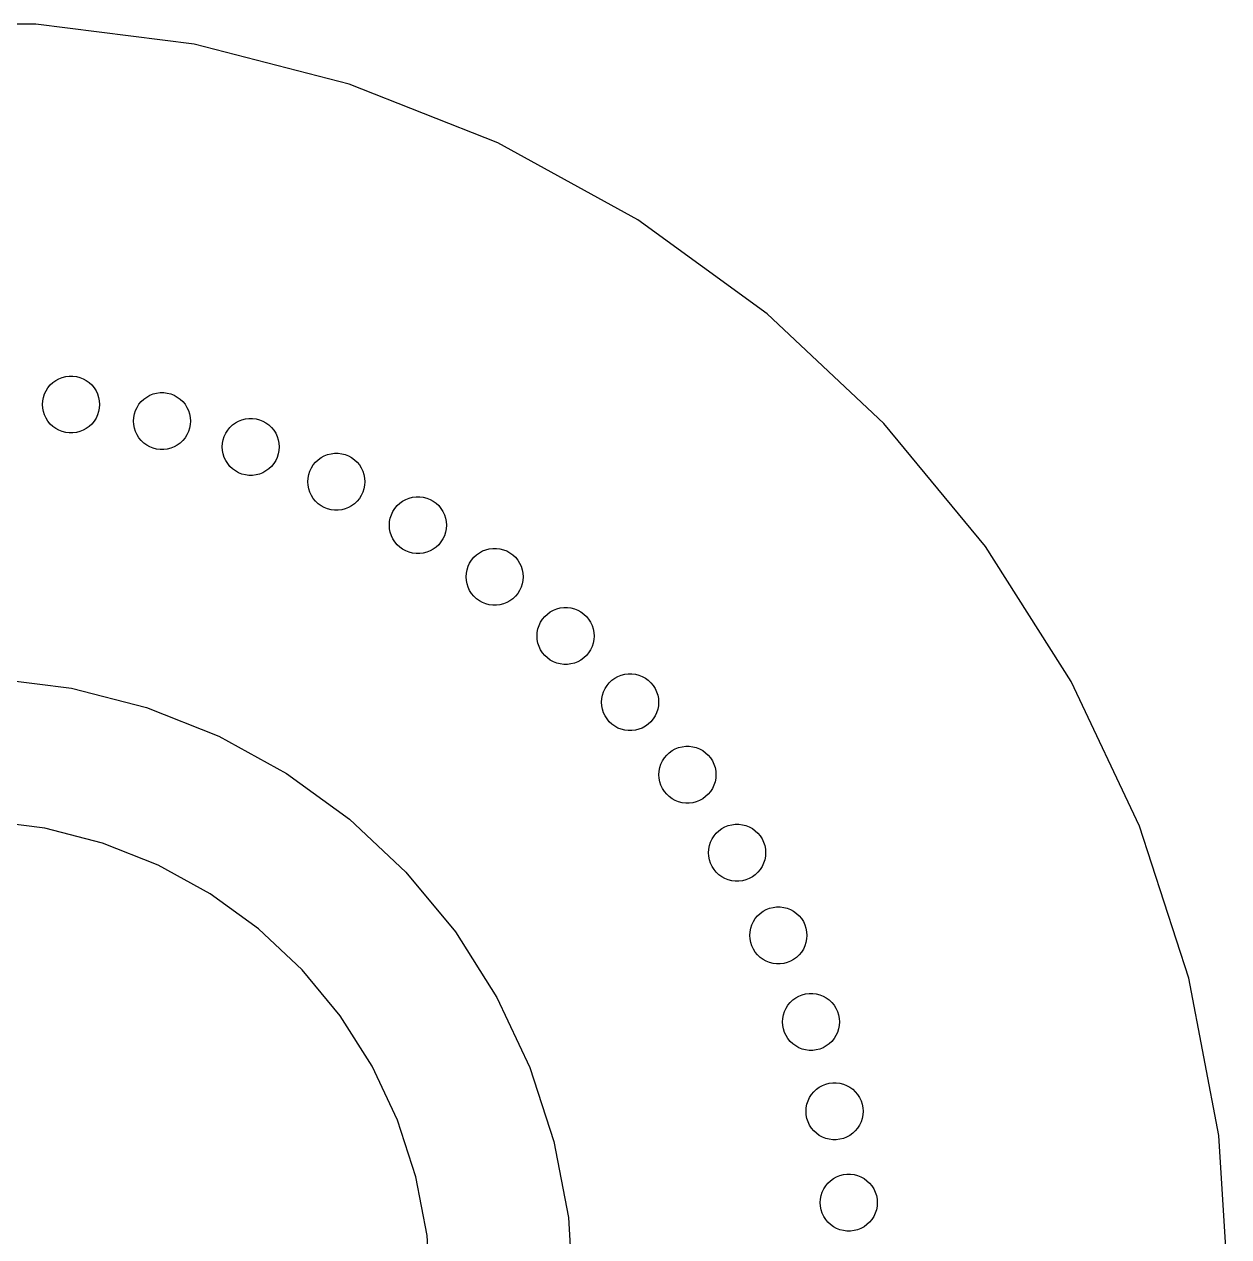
# Model space of a CAD drawing. Header units: metres. Extents: x -67 to 67, y -67 to 226.
# Drawn here: x 3.6 to 67, y 162.1 to 225.9 of the extents above; entities that cross this region are included whole.
import ezdxf

# ---------------------------------------------------------------- set-up
doc = ezdxf.new("R2010")
doc.units = ezdxf.units.M

msp = doc.modelspace()

# ---------------------------------------------------------------- linework, layer by layer
for p, q in [((4.20695, 225.868), (-4.20695, 225.868)), ((12.5545, 224.813), (4.20695, 225.868)), ((20.7041, 222.721), (12.5545, 224.813)), ((28.5272, 219.623), (20.7041, 222.721)), ((35.9004, 215.57), (28.5272, 219.623)), ((42.7074, 210.624), (35.9004, 215.57)), ((48.8409, 204.865), (42.7074, 210.624)), ((4.75235, 206.582), (4.85329, 206.741)), ((4.85329, 206.741), (4.97336, 206.886)), ((4.97336, 206.886), (5.11067, 207.015)), ((5.11067, 207.015), (5.26308, 207.125)), ((5.26308, 207.125), (5.42815, 207.216)), ((5.42815, 207.216), (5.60329, 207.285)), ((5.60329, 207.285), (5.78574, 207.332)), ((5.78574, 207.332), (5.97263, 207.356)), ((5.97263, 207.356), (6.161, 207.356)), ((6.161, 207.356), (6.34789, 207.332)), ((6.34789, 207.332), (6.53033, 207.285)), ((6.53033, 207.285), (6.70549, 207.216)), ((6.70549, 207.216), (6.87056, 207.125)), ((6.87056, 207.125), (7.02295, 207.015)), ((7.02295, 207.015), (7.16026, 206.886)), ((7.16026, 206.886), (7.28033, 206.741)), ((7.28033, 206.741), (7.38127, 206.582)), ((4.57864, 206.047), (4.61394, 206.232)), ((4.61394, 206.232), (4.67215, 206.411)), ((4.67215, 206.411), (4.75235, 206.582)), ((7.38127, 206.582), (7.46149, 206.411)), ((7.46149, 206.411), (7.51968, 206.232)), ((7.51968, 206.232), (7.55499, 206.047)), ((9.75929, 206.014), (9.89661, 206.143)), ((9.89661, 206.143), (10.049, 206.253)), ((10.049, 206.253), (10.2141, 206.344)), ((10.2141, 206.344), (10.3892, 206.413)), ((10.3892, 206.413), (10.5717, 206.46)), ((10.5717, 206.46), (10.7585, 206.484)), ((10.7585, 206.484), (10.9469, 206.484)), ((10.9469, 206.484), (11.1338, 206.46)), ((11.1338, 206.46), (11.3163, 206.413)), ((11.3163, 206.413), (11.4914, 206.344)), ((11.4914, 206.344), (11.6565, 206.253)), ((11.6565, 206.253), (11.8089, 206.143)), ((11.8089, 206.143), (11.9462, 206.014)), ((4.56682, 205.859), (4.57864, 206.047)), ((4.57864, 205.671), (4.56682, 205.859)), ((4.61394, 205.486), (4.57864, 205.671)), ((4.67215, 205.307), (4.61394, 205.486)), ((7.51968, 205.486), (7.46149, 205.307)), ((7.55499, 205.671), (7.51968, 205.486)), ((7.55499, 206.047), (7.56682, 205.859)), ((7.56682, 205.859), (7.55499, 205.671)), ((9.39986, 205.36), (9.45807, 205.539)), ((9.45807, 205.539), (9.53828, 205.709)), ((9.53828, 205.709), (9.63921, 205.868)), ((9.63921, 205.868), (9.75929, 206.014)), ((11.9462, 206.014), (12.0663, 205.868)), ((12.0663, 205.868), (12.1672, 205.709)), ((12.1672, 205.709), (12.2474, 205.539)), ((12.2474, 205.539), (12.3056, 205.36)), ((4.75235, 205.136), (4.67215, 205.307)), ((4.85329, 204.977), (4.75235, 205.136)), ((4.97336, 204.832), (4.85329, 204.977)), ((5.11067, 204.703), (4.97336, 204.832)), ((7.16026, 204.832), (7.02295, 204.703)), ((7.28033, 204.977), (7.16026, 204.832)), ((7.38127, 205.136), (7.28033, 204.977)), ((7.46149, 205.307), (7.38127, 205.136)), ((9.35274, 204.987), (9.36456, 205.175)), ((9.36456, 204.799), (9.35274, 204.987)), ((9.36456, 205.175), (9.39986, 205.36)), ((12.3056, 205.36), (12.3409, 205.175)), ((12.3409, 205.175), (12.3527, 204.987)), ((12.3527, 204.987), (12.3409, 204.799)), ((14.5675, 204.783), (14.7199, 204.894)), ((14.7199, 204.894), (14.8849, 204.984)), ((14.8849, 204.984), (15.0601, 205.054)), ((15.0601, 205.054), (15.2426, 205.101)), ((15.2426, 205.101), (15.4294, 205.124)), ((15.4294, 205.124), (15.6178, 205.124)), ((15.6178, 205.124), (15.8047, 205.101)), ((15.8047, 205.101), (15.9872, 205.054)), ((15.9872, 205.054), (16.1623, 204.984)), ((16.1623, 204.984), (16.3274, 204.894)), ((16.3274, 204.894), (16.4798, 204.783)), ((54.2041, 198.382), (48.8409, 204.865)), ((5.26308, 204.592), (5.11067, 204.703)), ((5.42815, 204.502), (5.26308, 204.592)), ((5.60329, 204.432), (5.42815, 204.502)), ((5.78574, 204.385), (5.60329, 204.432)), ((5.97263, 204.362), (5.78574, 204.385)), ((6.161, 204.362), (5.97263, 204.362)), ((6.34789, 204.385), (6.161, 204.362)), ((6.53033, 204.432), (6.34789, 204.385)), ((6.70549, 204.502), (6.53033, 204.432)), ((6.87056, 204.592), (6.70549, 204.502)), ((7.02295, 204.703), (6.87056, 204.592)), ((9.39986, 204.614), (9.36456, 204.799)), ((9.45807, 204.435), (9.39986, 204.614)), ((9.53828, 204.264), (9.45807, 204.435)), ((9.63921, 204.105), (9.53828, 204.264)), ((12.1672, 204.264), (12.0663, 204.105)), ((12.2474, 204.435), (12.1672, 204.264)), ((12.3056, 204.614), (12.2474, 204.435)), ((12.3409, 204.799), (12.3056, 204.614)), ((14.0707, 204), (14.129, 204.179)), ((14.129, 204.179), (14.2092, 204.35)), ((14.2092, 204.35), (14.3101, 204.509)), ((14.3101, 204.509), (14.4302, 204.654)), ((14.4302, 204.654), (14.5675, 204.783)), ((16.4798, 204.783), (16.6171, 204.654)), ((16.6171, 204.654), (16.7372, 204.509)), ((16.7372, 204.509), (16.8381, 204.35)), ((16.8381, 204.35), (16.9183, 204.179)), ((16.9183, 204.179), (16.9765, 204)), ((9.75929, 203.96), (9.63921, 204.105)), ((9.89661, 203.831), (9.75929, 203.96)), ((10.049, 203.72), (9.89661, 203.831)), ((10.2141, 203.63), (10.049, 203.72)), ((10.3892, 203.56), (10.2141, 203.63)), ((10.5717, 203.513), (10.3892, 203.56)), ((11.3163, 203.56), (11.1338, 203.513)), ((11.4914, 203.63), (11.3163, 203.56)), ((11.6565, 203.72), (11.4914, 203.63)), ((11.8089, 203.831), (11.6565, 203.72)), ((11.9462, 203.96), (11.8089, 203.831)), ((12.0663, 204.105), (11.9462, 203.96)), ((14.0236, 203.627), (14.0354, 203.815)), ((14.0354, 203.439), (14.0236, 203.627)), ((14.0354, 203.815), (14.0707, 204)), ((16.9765, 204), (17.0118, 203.815)), ((17.0118, 203.815), (17.0236, 203.627)), ((17.0236, 203.627), (17.0118, 203.439)), ((10.7585, 203.49), (10.5717, 203.513)), ((10.9469, 203.49), (10.7585, 203.49)), ((11.1338, 203.513), (10.9469, 203.49)), ((14.0707, 203.254), (14.0354, 203.439)), ((14.129, 203.075), (14.0707, 203.254)), ((14.2092, 202.904), (14.129, 203.075)), ((14.3101, 202.745), (14.2092, 202.904)), ((16.8381, 202.904), (16.7372, 202.745)), ((16.9183, 203.075), (16.8381, 202.904)), ((16.9765, 203.254), (16.9183, 203.075)), ((17.0118, 203.439), (16.9765, 203.254)), ((18.9365, 202.821), (19.0738, 202.95)), ((19.0738, 202.95), (19.2262, 203.061)), ((19.2262, 203.061), (19.3913, 203.152)), ((19.3913, 203.152), (19.5664, 203.221)), ((19.5664, 203.221), (19.7489, 203.268)), ((19.7489, 203.268), (19.9358, 203.291)), ((19.9358, 203.291), (20.1241, 203.291)), ((20.1241, 203.291), (20.311, 203.268)), ((20.311, 203.268), (20.4935, 203.221)), ((20.4935, 203.221), (20.6686, 203.152)), ((20.6686, 203.152), (20.8337, 203.061)), ((20.8337, 203.061), (20.9861, 202.95)), ((20.9861, 202.95), (21.1234, 202.821)), ((14.4302, 202.6), (14.3101, 202.745)), ((14.5675, 202.471), (14.4302, 202.6)), ((14.7199, 202.361), (14.5675, 202.471)), ((14.8849, 202.27), (14.7199, 202.361)), ((15.0601, 202.201), (14.8849, 202.27)), ((16.1623, 202.27), (15.9872, 202.201)), ((16.3274, 202.361), (16.1623, 202.27)), ((16.4798, 202.471), (16.3274, 202.361)), ((16.6171, 202.6), (16.4798, 202.471)), ((16.7372, 202.745), (16.6171, 202.6)), ((18.5771, 202.167), (18.6353, 202.347)), ((18.6353, 202.347), (18.7155, 202.517)), ((18.7155, 202.517), (18.8164, 202.676)), ((18.8164, 202.676), (18.9365, 202.821)), ((21.1234, 202.821), (21.2435, 202.676)), ((21.2435, 202.676), (21.3444, 202.517)), ((21.3444, 202.517), (21.4246, 202.347)), ((21.4246, 202.347), (21.4828, 202.167)), ((15.2426, 202.154), (15.0601, 202.201)), ((15.4294, 202.13), (15.2426, 202.154)), ((15.6178, 202.13), (15.4294, 202.13)), ((15.8047, 202.154), (15.6178, 202.13)), ((15.9872, 202.201), (15.8047, 202.154)), ((18.53, 201.794), (18.5418, 201.982)), ((18.5418, 201.606), (18.53, 201.794)), ((18.5418, 201.982), (18.5771, 202.167)), ((21.4828, 202.167), (21.5181, 201.982)), ((21.5181, 201.982), (21.53, 201.794)), ((21.53, 201.794), (21.5181, 201.606)), ((18.5771, 201.421), (18.5418, 201.606)), ((18.6353, 201.242), (18.5771, 201.421)), ((18.7155, 201.072), (18.6353, 201.242)), ((18.8164, 200.913), (18.7155, 201.072)), ((21.3444, 201.072), (21.2435, 200.913)), ((21.4246, 201.242), (21.3444, 201.072)), ((21.4828, 201.421), (21.4246, 201.242)), ((21.5181, 201.606), (21.4828, 201.421)), ((24.0429, 200.982), (24.2298, 201.005)), ((24.2298, 201.005), (24.4181, 201.005)), ((24.4181, 201.005), (24.605, 200.982)), ((18.9365, 200.768), (18.8164, 200.913)), ((19.0738, 200.639), (18.9365, 200.768)), ((19.2262, 200.528), (19.0738, 200.639)), ((19.3913, 200.437), (19.2262, 200.528)), ((19.5664, 200.368), (19.3913, 200.437)), ((19.7489, 200.321), (19.5664, 200.368)), ((20.4935, 200.368), (20.311, 200.321)), ((20.6686, 200.437), (20.4935, 200.368)), ((20.8337, 200.528), (20.6686, 200.437)), ((20.9861, 200.639), (20.8337, 200.528)), ((21.1234, 200.768), (20.9861, 200.639)), ((21.2435, 200.913), (21.1234, 200.768)), ((23.0095, 200.231), (23.1104, 200.39)), ((23.1104, 200.39), (23.2305, 200.535)), ((23.2305, 200.535), (23.3678, 200.664)), ((23.3678, 200.664), (23.5202, 200.775)), ((23.5202, 200.775), (23.6853, 200.865)), ((23.6853, 200.865), (23.8604, 200.935)), ((23.8604, 200.935), (24.0429, 200.982)), ((24.605, 200.982), (24.7875, 200.935)), ((24.7875, 200.935), (24.9626, 200.865)), ((24.9626, 200.865), (25.1277, 200.775)), ((25.1277, 200.775), (25.2801, 200.664)), ((25.2801, 200.664), (25.4174, 200.535)), ((25.4174, 200.535), (25.5375, 200.39)), ((25.5375, 200.39), (25.6384, 200.231)), ((19.9358, 200.297), (19.7489, 200.321)), ((20.1241, 200.297), (19.9358, 200.297)), ((20.311, 200.321), (20.1241, 200.297)), ((22.8358, 199.696), (22.8711, 199.881)), ((22.8711, 199.881), (22.9293, 200.06)), ((22.9293, 200.06), (23.0095, 200.231)), ((25.6384, 200.231), (25.7186, 200.06)), ((25.7186, 200.06), (25.7768, 199.881)), ((25.7768, 199.881), (25.8121, 199.696)), ((22.824, 199.508), (22.8358, 199.696)), ((22.8358, 199.32), (22.824, 199.508)), ((22.8711, 199.135), (22.8358, 199.32)), ((22.9293, 198.956), (22.8711, 199.135)), ((25.7768, 199.135), (25.7186, 198.956)), ((25.8121, 199.32), (25.7768, 199.135)), ((25.8121, 199.696), (25.824, 199.508)), ((25.824, 199.508), (25.8121, 199.32)), ((23.0095, 198.785), (22.9293, 198.956)), ((23.1104, 198.626), (23.0095, 198.785)), ((23.2305, 198.481), (23.1104, 198.626)), ((23.3678, 198.352), (23.2305, 198.481)), ((25.4174, 198.481), (25.2801, 198.352)), ((25.5375, 198.626), (25.4174, 198.481)), ((25.6384, 198.785), (25.5375, 198.626)), ((25.7186, 198.956), (25.6384, 198.785)), ((23.5202, 198.242), (23.3678, 198.352)), ((23.6853, 198.151), (23.5202, 198.242)), ((23.8604, 198.082), (23.6853, 198.151)), ((24.0429, 198.035), (23.8604, 198.082)), ((24.2298, 198.011), (24.0429, 198.035)), ((24.4181, 198.011), (24.2298, 198.011)), ((24.605, 198.035), (24.4181, 198.011)), ((24.7875, 198.082), (24.605, 198.035)), ((24.9626, 198.151), (24.7875, 198.082)), ((25.1277, 198.242), (24.9626, 198.151)), ((25.2801, 198.352), (25.1277, 198.242)), ((27.1466, 197.674), (27.2667, 197.819)), ((27.2667, 197.819), (27.404, 197.948)), ((27.404, 197.948), (27.5564, 198.059)), ((27.5564, 198.059), (27.7215, 198.15)), ((27.7215, 198.15), (27.8966, 198.219)), ((27.8966, 198.219), (28.079, 198.266)), ((28.079, 198.266), (28.2659, 198.289)), ((28.2659, 198.289), (28.4543, 198.289)), ((28.4543, 198.289), (28.6412, 198.266)), ((28.6412, 198.266), (28.8236, 198.219)), ((28.8236, 198.219), (28.9988, 198.15)), ((28.9988, 198.15), (29.1639, 198.059)), ((29.1639, 198.059), (29.3163, 197.948)), ((29.3163, 197.948), (29.4536, 197.819)), ((29.4536, 197.819), (29.5736, 197.674)), ((58.7125, 191.277), (54.2041, 198.382)), ((26.8719, 196.98), (26.9072, 197.165)), ((26.9072, 197.165), (26.9655, 197.345)), ((26.9655, 197.345), (27.0457, 197.515)), ((27.0457, 197.515), (27.1466, 197.674)), ((29.5736, 197.674), (29.6746, 197.515)), ((29.6746, 197.515), (29.7548, 197.345)), ((29.7548, 197.345), (29.813, 197.165)), ((29.813, 197.165), (29.8483, 196.98)), ((26.8601, 196.792), (26.8719, 196.98)), ((26.8719, 196.604), (26.8601, 196.792)), ((26.9072, 196.419), (26.8719, 196.604)), ((29.8483, 196.604), (29.813, 196.419)), ((29.8483, 196.98), (29.8601, 196.792)), ((29.8601, 196.792), (29.8483, 196.604)), ((26.9655, 196.24), (26.9072, 196.419)), ((27.0457, 196.07), (26.9655, 196.24)), ((27.1466, 195.911), (27.0457, 196.07)), ((27.2667, 195.766), (27.1466, 195.911)), ((29.5736, 195.911), (29.4536, 195.766)), ((29.6746, 196.07), (29.5736, 195.911)), ((29.7548, 196.24), (29.6746, 196.07)), ((29.813, 196.419), (29.7548, 196.24)), ((27.404, 195.637), (27.2667, 195.766)), ((27.5564, 195.526), (27.404, 195.637)), ((27.7215, 195.435), (27.5564, 195.526)), ((27.8966, 195.366), (27.7215, 195.435)), ((28.079, 195.319), (27.8966, 195.366)), ((28.2659, 195.295), (28.079, 195.319)), ((28.4543, 195.295), (28.2659, 195.295)), ((28.6412, 195.319), (28.4543, 195.295)), ((28.8236, 195.366), (28.6412, 195.319)), ((28.9988, 195.435), (28.8236, 195.366)), ((29.1639, 195.526), (28.9988, 195.435)), ((29.3163, 195.637), (29.1639, 195.526)), ((29.4536, 195.766), (29.3163, 195.637)), ((30.8821, 194.558), (31.0022, 194.703)), ((31.0022, 194.703), (31.1395, 194.832)), ((31.1395, 194.832), (31.2919, 194.943)), ((31.2919, 194.943), (31.457, 195.033)), ((31.457, 195.033), (31.6321, 195.103)), ((31.6321, 195.103), (31.8146, 195.15)), ((31.8146, 195.15), (32.0015, 195.173)), ((32.0015, 195.173), (32.1898, 195.173)), ((32.1898, 195.173), (32.3767, 195.15)), ((32.3767, 195.15), (32.5592, 195.103)), ((32.5592, 195.103), (32.7343, 195.033)), ((32.7343, 195.033), (32.8994, 194.943)), ((32.8994, 194.943), (33.0518, 194.832)), ((33.0518, 194.832), (33.1891, 194.703)), ((33.1891, 194.703), (33.3092, 194.558)), ((30.6075, 193.864), (30.6428, 194.049)), ((30.6428, 194.049), (30.701, 194.228)), ((30.701, 194.228), (30.7812, 194.399)), ((30.7812, 194.399), (30.8821, 194.558)), ((33.3092, 194.558), (33.4101, 194.399)), ((33.4101, 194.399), (33.4903, 194.228)), ((33.4903, 194.228), (33.5485, 194.049)), ((33.5485, 194.049), (33.5838, 193.864)), ((30.5957, 193.676), (30.6075, 193.864)), ((30.6075, 193.488), (30.5957, 193.676)), ((30.6428, 193.303), (30.6075, 193.488)), ((33.5838, 193.488), (33.5485, 193.303)), ((33.5838, 193.864), (33.5957, 193.676)), ((33.5957, 193.676), (33.5838, 193.488)), ((30.701, 193.124), (30.6428, 193.303)), ((30.7812, 192.953), (30.701, 193.124)), ((30.8821, 192.794), (30.7812, 192.953)), ((31.0022, 192.649), (30.8821, 192.794)), ((33.3092, 192.794), (33.1891, 192.649)), ((33.4101, 192.953), (33.3092, 192.794)), ((33.4903, 193.124), (33.4101, 192.953)), ((33.5485, 193.303), (33.4903, 193.124)), ((31.1395, 192.52), (31.0022, 192.649)), ((31.2919, 192.41), (31.1395, 192.52)), ((31.457, 192.319), (31.2919, 192.41)), ((31.6321, 192.249), (31.457, 192.319)), ((31.8146, 192.203), (31.6321, 192.249)), ((32.0015, 192.179), (31.8146, 192.203)), ((32.1898, 192.179), (32.0015, 192.179)), ((32.3767, 192.203), (32.1898, 192.179)), ((32.5592, 192.249), (32.3767, 192.203)), ((32.7343, 192.319), (32.5592, 192.249)), ((32.8994, 192.41), (32.7343, 192.319)), ((33.0518, 192.52), (32.8994, 192.41)), ((33.1891, 192.649), (33.0518, 192.52)), ((2.04068, 191.436), (6.08989, 190.924)), ((34.5348, 191.348), (34.6872, 191.459)), ((34.6872, 191.459), (34.8523, 191.549)), ((34.8523, 191.549), (35.0275, 191.619)), ((35.0275, 191.619), (35.2099, 191.666)), ((35.2099, 191.666), (35.3968, 191.689)), ((35.3968, 191.689), (35.5852, 191.689)), ((35.5852, 191.689), (35.772, 191.666)), ((35.772, 191.666), (35.9545, 191.619)), ((35.9545, 191.619), (36.1297, 191.549)), ((36.1297, 191.549), (36.2947, 191.459)), ((36.2947, 191.459), (36.4471, 191.348)), ((6.08989, 190.924), (10.043, 189.909)), ((34.0963, 190.744), (34.1765, 190.915)), ((34.1765, 190.915), (34.2775, 191.074)), ((34.2775, 191.074), (34.3975, 191.219)), ((34.3975, 191.219), (34.5348, 191.348)), ((36.4471, 191.348), (36.5844, 191.219)), ((36.5844, 191.219), (36.7045, 191.074)), ((36.7045, 191.074), (36.8054, 190.915)), ((36.8054, 190.915), (36.8856, 190.744)), ((62.295, 183.664), (58.7125, 191.277)), ((33.991, 190.192), (34.0028, 190.38)), ((34.0028, 190.004), (33.991, 190.192)), ((34.0028, 190.38), (34.0381, 190.565)), ((34.0381, 190.565), (34.0963, 190.744)), ((36.8856, 190.744), (36.9438, 190.565)), ((36.9438, 190.565), (36.9792, 190.38)), ((36.9792, 190.38), (36.991, 190.192)), ((36.991, 190.192), (36.9792, 190.004)), ((10.043, 189.909), (13.8378, 188.407)), ((34.0381, 189.819), (34.0028, 190.004)), ((34.0963, 189.64), (34.0381, 189.819)), ((34.1765, 189.47), (34.0963, 189.64)), ((36.8856, 189.64), (36.8054, 189.47)), ((36.9438, 189.819), (36.8856, 189.64)), ((36.9792, 190.004), (36.9438, 189.819)), ((34.2775, 189.311), (34.1765, 189.47)), ((34.3975, 189.165), (34.2775, 189.311)), ((34.5348, 189.036), (34.3975, 189.165)), ((34.6872, 188.926), (34.5348, 189.036)), ((34.8523, 188.835), (34.6872, 188.926)), ((36.2947, 188.926), (36.1297, 188.835)), ((36.4471, 189.036), (36.2947, 188.926)), ((36.5844, 189.165), (36.4471, 189.036)), ((36.7045, 189.311), (36.5844, 189.165)), ((36.8054, 189.47), (36.7045, 189.311)), ((13.8378, 188.407), (17.4144, 186.441)), ((35.0275, 188.766), (34.8523, 188.835)), ((35.2099, 188.719), (35.0275, 188.766)), ((35.3968, 188.695), (35.2099, 188.719)), ((35.5852, 188.695), (35.3968, 188.695)), ((35.772, 188.719), (35.5852, 188.695)), ((35.9545, 188.766), (35.772, 188.719)), ((36.1297, 188.835), (35.9545, 188.766)), ((37.5539, 187.533), (37.7063, 187.644)), ((37.7063, 187.644), (37.8714, 187.735)), ((37.8714, 187.735), (38.0466, 187.804)), ((38.0466, 187.804), (38.229, 187.851)), ((38.229, 187.851), (38.4159, 187.875)), ((38.4159, 187.875), (38.6043, 187.875)), ((38.6043, 187.875), (38.7912, 187.851)), ((38.7912, 187.851), (38.9736, 187.804)), ((38.9736, 187.804), (39.1488, 187.735)), ((39.1488, 187.735), (39.3138, 187.644)), ((39.3138, 187.644), (39.4662, 187.533)), ((37.1154, 186.93), (37.1956, 187.1)), ((37.1956, 187.1), (37.2966, 187.259)), ((37.2966, 187.259), (37.4166, 187.404)), ((37.4166, 187.404), (37.5539, 187.533)), ((39.4662, 187.533), (39.6035, 187.404)), ((39.6035, 187.404), (39.7236, 187.259)), ((39.7236, 187.259), (39.8245, 187.1)), ((39.8245, 187.1), (39.9048, 186.93)), ((17.4144, 186.441), (20.7163, 184.042)), ((37.0101, 186.378), (37.0219, 186.566)), ((37.0219, 186.19), (37.0101, 186.378)), ((37.0219, 186.566), (37.0572, 186.751)), ((37.0572, 186.751), (37.1154, 186.93)), ((39.9048, 186.93), (39.963, 186.751)), ((39.963, 186.751), (39.9983, 186.566)), ((39.9983, 186.566), (40.0101, 186.378)), ((40.0101, 186.378), (39.9983, 186.19)), ((37.0572, 186.005), (37.0219, 186.19)), ((37.1154, 185.825), (37.0572, 186.005)), ((37.1956, 185.655), (37.1154, 185.825)), ((39.9048, 185.825), (39.8245, 185.655)), ((39.963, 186.005), (39.9048, 185.825)), ((39.9983, 186.19), (39.963, 186.005)), ((37.2966, 185.496), (37.1956, 185.655)), ((37.4166, 185.351), (37.2966, 185.496)), ((37.5539, 185.222), (37.4166, 185.351)), ((37.7063, 185.111), (37.5539, 185.222)), ((37.8714, 185.02), (37.7063, 185.111)), ((39.3138, 185.111), (39.1488, 185.02)), ((39.4662, 185.222), (39.3138, 185.111)), ((39.6035, 185.351), (39.4662, 185.222)), ((39.7236, 185.496), (39.6035, 185.351)), ((39.8245, 185.655), (39.7236, 185.496)), ((38.0466, 184.951), (37.8714, 185.02)), ((38.229, 184.904), (38.0466, 184.951)), ((38.4159, 184.881), (38.229, 184.904)), ((38.6043, 184.881), (38.4159, 184.881)), ((38.7912, 184.904), (38.6043, 184.881)), ((38.9736, 184.951), (38.7912, 184.904)), ((39.1488, 185.02), (38.9736, 184.951)), ((4.68452, 183.557), (1.56975, 183.951)), ((20.7163, 184.042), (23.6915, 181.248)), ((40.8399, 183.746), (41.0268, 183.77)), ((41.0268, 183.77), (41.2152, 183.77)), ((41.2152, 183.77), (41.402, 183.746)), ((7.72542, 182.776), (4.68452, 183.557)), ((39.8065, 182.996), (39.9074, 183.155)), ((39.9074, 183.155), (40.0275, 183.3)), ((40.0275, 183.3), (40.1648, 183.429)), ((40.1648, 183.429), (40.3172, 183.539)), ((40.3172, 183.539), (40.4823, 183.63)), ((40.4823, 183.63), (40.6574, 183.699)), ((40.6574, 183.699), (40.8399, 183.746)), ((41.402, 183.746), (41.5845, 183.699)), ((41.5845, 183.699), (41.7596, 183.63)), ((41.7596, 183.63), (41.9247, 183.539)), ((41.9247, 183.539), (42.0771, 183.429)), ((42.0771, 183.429), (42.2144, 183.3)), ((42.2144, 183.3), (42.3345, 183.155)), ((42.3345, 183.155), (42.4354, 182.996)), ((64.8951, 175.662), (62.295, 183.664)), ((10.6445, 181.621), (7.72542, 182.776)), ((39.6328, 182.461), (39.6681, 182.646)), ((39.6681, 182.646), (39.7263, 182.825)), ((39.7263, 182.825), (39.8065, 182.996)), ((42.4354, 182.996), (42.5156, 182.825)), ((42.5156, 182.825), (42.5739, 182.646)), ((42.5739, 182.646), (42.6091, 182.461)), ((39.621, 182.273), (39.6328, 182.461)), ((39.6328, 182.085), (39.621, 182.273)), ((39.6681, 181.9), (39.6328, 182.085)), ((39.7263, 181.721), (39.6681, 181.9)), ((42.5739, 181.9), (42.5156, 181.721)), ((42.6091, 182.085), (42.5739, 181.9)), ((42.6091, 182.461), (42.621, 182.273)), ((42.621, 182.273), (42.6091, 182.085)), ((13.3957, 180.108), (10.6445, 181.621)), ((23.6915, 181.248), (26.293, 178.103)), ((39.8065, 181.55), (39.7263, 181.721)), ((39.9074, 181.391), (39.8065, 181.55)), ((40.0275, 181.246), (39.9074, 181.391)), ((40.1648, 181.117), (40.0275, 181.246)), ((42.2144, 181.246), (42.0771, 181.117)), ((42.3345, 181.391), (42.2144, 181.246)), ((42.4354, 181.55), (42.3345, 181.391)), ((42.5156, 181.721), (42.4354, 181.55)), ((40.3172, 181.006), (40.1648, 181.117)), ((40.4823, 180.916), (40.3172, 181.006)), ((40.6574, 180.846), (40.4823, 180.916)), ((40.8399, 180.799), (40.6574, 180.846)), ((41.0268, 180.776), (40.8399, 180.799)), ((41.2152, 180.776), (41.0268, 180.776)), ((41.402, 180.799), (41.2152, 180.776)), ((41.5845, 180.846), (41.402, 180.799)), ((41.7596, 180.916), (41.5845, 180.846)), ((41.9247, 181.006), (41.7596, 180.916)), ((42.0771, 181.117), (41.9247, 181.006)), ((15.9356, 178.263), (13.3957, 180.108)), ((42.6573, 179.279), (42.8324, 179.348)), ((42.8324, 179.348), (43.0149, 179.395)), ((43.0149, 179.395), (43.2018, 179.418)), ((43.2018, 179.418), (43.3902, 179.418)), ((43.3902, 179.418), (43.577, 179.395)), ((43.577, 179.395), (43.7595, 179.348)), ((43.7595, 179.348), (43.9346, 179.279)), ((41.9815, 178.644), (42.0824, 178.803)), ((42.0824, 178.803), (42.2025, 178.948)), ((42.2025, 178.948), (42.3398, 179.077)), ((42.3398, 179.077), (42.4922, 179.188)), ((42.4922, 179.188), (42.6573, 179.279)), ((43.9346, 179.279), (44.0997, 179.188)), ((44.0997, 179.188), (44.2521, 179.077)), ((44.2521, 179.077), (44.3894, 178.948)), ((44.3894, 178.948), (44.5095, 178.803)), ((44.5095, 178.803), (44.6104, 178.644)), ((18.2242, 176.114), (15.9356, 178.263)), ((26.293, 178.103), (28.48, 174.657)), ((41.796, 177.921), (41.8078, 178.109)), ((41.8078, 178.109), (41.8431, 178.294)), ((41.8431, 178.294), (41.9013, 178.474)), ((41.9013, 178.474), (41.9815, 178.644)), ((44.6104, 178.644), (44.6906, 178.474)), ((44.6906, 178.474), (44.7488, 178.294)), ((44.7488, 178.294), (44.7841, 178.109)), ((44.7841, 178.109), (44.796, 177.921)), ((41.8078, 177.733), (41.796, 177.921)), ((41.8431, 177.548), (41.8078, 177.733)), ((41.9013, 177.369), (41.8431, 177.548)), ((44.7488, 177.548), (44.6906, 177.369)), ((44.7841, 177.733), (44.7488, 177.548)), ((44.796, 177.921), (44.7841, 177.733)), ((41.9815, 177.199), (41.9013, 177.369)), ((42.0824, 177.04), (41.9815, 177.199)), ((42.2025, 176.895), (42.0824, 177.04)), ((42.3398, 176.766), (42.2025, 176.895)), ((42.4922, 176.655), (42.3398, 176.766)), ((44.2521, 176.766), (44.0997, 176.655)), ((44.3894, 176.895), (44.2521, 176.766)), ((44.5095, 177.04), (44.3894, 176.895)), ((44.6104, 177.199), (44.5095, 177.04)), ((44.6906, 177.369), (44.6104, 177.199)), ((20.2254, 173.695), (18.2242, 176.114)), ((42.6573, 176.564), (42.4922, 176.655)), ((42.8324, 176.495), (42.6573, 176.564)), ((43.0149, 176.448), (42.8324, 176.495)), ((43.2018, 176.424), (43.0149, 176.448)), ((43.3902, 176.424), (43.2018, 176.424)), ((43.577, 176.448), (43.3902, 176.424)), ((43.7595, 176.495), (43.577, 176.448)), ((43.9346, 176.564), (43.7595, 176.495)), ((44.0997, 176.655), (43.9346, 176.564)), ((66.4717, 167.397), (64.8951, 175.662)), ((44.5485, 174.796), (44.7309, 174.843)), ((44.7309, 174.843), (44.9178, 174.866)), ((44.9178, 174.866), (45.1062, 174.866)), ((45.1062, 174.866), (45.2931, 174.843)), ((45.2931, 174.843), (45.4755, 174.796)), ((28.48, 174.657), (30.2177, 170.964)), ((43.6976, 174.092), (43.7985, 174.251)), ((43.7985, 174.251), (43.9186, 174.396)), ((43.9186, 174.396), (44.0559, 174.525)), ((44.0559, 174.525), (44.2083, 174.636)), ((44.2083, 174.636), (44.3734, 174.727)), ((44.3734, 174.727), (44.5485, 174.796)), ((45.4755, 174.796), (45.6507, 174.727)), ((45.6507, 174.727), (45.8158, 174.636)), ((45.8158, 174.636), (45.9682, 174.525)), ((45.9682, 174.525), (46.1055, 174.396)), ((46.1055, 174.396), (46.2255, 174.251)), ((46.2255, 174.251), (46.3265, 174.092)), ((21.9077, 171.044), (20.2254, 173.695)), ((43.512, 173.369), (43.5238, 173.557)), ((43.5238, 173.557), (43.5591, 173.742)), ((43.5591, 173.742), (43.6174, 173.922)), ((43.6174, 173.922), (43.6976, 174.092)), ((46.3265, 174.092), (46.4067, 173.922)), ((46.4067, 173.922), (46.4649, 173.742)), ((46.4649, 173.742), (46.5002, 173.557)), ((46.5002, 173.557), (46.512, 173.369)), ((43.5238, 173.181), (43.512, 173.369)), ((43.5591, 172.996), (43.5238, 173.181)), ((43.6174, 172.817), (43.5591, 172.996)), ((46.4649, 172.996), (46.4067, 172.817)), ((46.5002, 173.181), (46.4649, 172.996)), ((46.512, 173.369), (46.5002, 173.181)), ((43.6976, 172.647), (43.6174, 172.817)), ((43.7985, 172.488), (43.6976, 172.647)), ((43.9186, 172.343), (43.7985, 172.488)), ((44.0559, 172.214), (43.9186, 172.343)), ((46.1055, 172.343), (45.9682, 172.214)), ((46.2255, 172.488), (46.1055, 172.343)), ((46.3265, 172.647), (46.2255, 172.488)), ((46.4067, 172.817), (46.3265, 172.647)), ((44.2083, 172.103), (44.0559, 172.214)), ((44.3734, 172.012), (44.2083, 172.103)), ((44.5485, 171.943), (44.3734, 172.012)), ((44.7309, 171.896), (44.5485, 171.943)), ((44.9178, 171.872), (44.7309, 171.896)), ((45.1062, 171.872), (44.9178, 171.872)), ((45.2931, 171.896), (45.1062, 171.872)), ((45.4755, 171.943), (45.2931, 171.896)), ((45.6507, 172.012), (45.4755, 171.943)), ((45.8158, 172.103), (45.6507, 172.012)), ((45.9682, 172.214), (45.8158, 172.103)), ((23.2444, 168.203), (21.9077, 171.044)), ((30.2177, 170.964), (31.4789, 167.082)), ((45.1575, 169.692), (45.2948, 169.821)), ((45.2948, 169.821), (45.4472, 169.932)), ((45.4472, 169.932), (45.6123, 170.022)), ((45.6123, 170.022), (45.7874, 170.092)), ((45.7874, 170.092), (45.9698, 170.139)), ((45.9698, 170.139), (46.1567, 170.162)), ((46.1567, 170.162), (46.3451, 170.162)), ((46.3451, 170.162), (46.532, 170.139)), ((46.532, 170.139), (46.7144, 170.092)), ((46.7144, 170.092), (46.8896, 170.022)), ((46.8896, 170.022), (47.0547, 169.932)), ((47.0547, 169.932), (47.2071, 169.821)), ((47.2071, 169.821), (47.3444, 169.692)), ((44.798, 169.038), (44.8563, 169.217)), ((44.8563, 169.217), (44.9365, 169.388)), ((44.9365, 169.388), (45.0374, 169.547)), ((45.0374, 169.547), (45.1575, 169.692)), ((47.3444, 169.692), (47.4644, 169.547)), ((47.4644, 169.547), (47.5654, 169.388)), ((47.5654, 169.388), (47.6456, 169.217)), ((47.6456, 169.217), (47.7038, 169.038)), ((44.7509, 168.665), (44.7628, 168.853)), ((44.7628, 168.477), (44.7509, 168.665)), ((44.7628, 168.853), (44.798, 169.038)), ((44.798, 168.292), (44.7628, 168.477)), ((47.7038, 169.038), (47.7391, 168.853)), ((47.7391, 168.477), (47.7038, 168.292)), ((47.7391, 168.853), (47.7509, 168.665)), ((47.7509, 168.665), (47.7391, 168.477)), ((24.2146, 165.217), (23.2444, 168.203)), ((44.8563, 168.113), (44.798, 168.292)), ((44.9365, 167.942), (44.8563, 168.113)), ((45.0374, 167.783), (44.9365, 167.942)), ((47.5654, 167.942), (47.4644, 167.783)), ((47.6456, 168.113), (47.5654, 167.942)), ((47.7038, 168.292), (47.6456, 168.113)), ((45.1575, 167.638), (45.0374, 167.783)), ((45.2948, 167.509), (45.1575, 167.638)), ((45.4472, 167.399), (45.2948, 167.509)), ((45.6123, 167.308), (45.4472, 167.399)), ((45.7874, 167.238), (45.6123, 167.308)), ((45.9698, 167.192), (45.7874, 167.238)), ((46.1567, 167.168), (45.9698, 167.192)), ((46.3451, 167.168), (46.1567, 167.168)), ((46.532, 167.192), (46.3451, 167.168)), ((46.7144, 167.238), (46.532, 167.192)), ((46.8896, 167.308), (46.7144, 167.238)), ((47.0547, 167.399), (46.8896, 167.308)), ((47.2071, 167.509), (47.0547, 167.399)), ((47.3444, 167.638), (47.2071, 167.509)), ((47.4644, 167.783), (47.3444, 167.638)), ((67, 159), (66.4717, 167.397)), ((31.4789, 167.082), (32.2437, 163.073)), ((46.3609, 165.216), (46.536, 165.285)), ((46.536, 165.285), (46.7185, 165.332)), ((46.7185, 165.332), (46.9054, 165.355)), ((46.9054, 165.355), (47.0938, 165.355)), ((47.0938, 165.355), (47.2806, 165.332)), ((47.2806, 165.332), (47.4631, 165.285)), ((47.4631, 165.285), (47.6382, 165.216)), ((24.8029, 162.133), (24.2146, 165.217)), ((45.6851, 164.581), (45.786, 164.74)), ((45.786, 164.74), (45.9061, 164.885)), ((45.9061, 164.885), (46.0434, 165.014)), ((46.0434, 165.014), (46.1958, 165.125)), ((46.1958, 165.125), (46.3609, 165.216)), ((47.6382, 165.216), (47.8033, 165.125)), ((47.8033, 165.125), (47.9557, 165.014)), ((47.9557, 165.014), (48.093, 164.885)), ((48.093, 164.885), (48.2131, 164.74)), ((48.2131, 164.74), (48.314, 164.581)), ((45.4996, 163.858), (45.5114, 164.046)), ((45.5114, 164.046), (45.5467, 164.231)), ((45.5467, 164.231), (45.6049, 164.41)), ((45.6049, 164.41), (45.6851, 164.581)), ((48.314, 164.581), (48.3942, 164.41)), ((48.3942, 164.41), (48.4524, 164.231)), ((48.4524, 164.231), (48.4877, 164.046)), ((48.4877, 164.046), (48.4996, 163.858)), ((45.5114, 163.67), (45.4996, 163.858)), ((45.5467, 163.485), (45.5114, 163.67)), ((45.6049, 163.306), (45.5467, 163.485)), ((48.4524, 163.485), (48.3942, 163.306)), ((48.4877, 163.67), (48.4524, 163.485)), ((48.4996, 163.858), (48.4877, 163.67)), ((32.2437, 163.073), (32.5, 159)), ((45.6851, 163.136), (45.6049, 163.306)), ((45.786, 162.977), (45.6851, 163.136)), ((45.9061, 162.831), (45.786, 162.977)), ((46.0434, 162.703), (45.9061, 162.831)), ((46.1958, 162.592), (46.0434, 162.703)), ((47.9557, 162.703), (47.8033, 162.592)), ((48.093, 162.831), (47.9557, 162.703)), ((48.2131, 162.977), (48.093, 162.831)), ((48.314, 163.136), (48.2131, 162.977)), ((48.3942, 163.306), (48.314, 163.136)), ((25, 159), (24.8029, 162.133)), ((46.3609, 162.501), (46.1958, 162.592)), ((46.536, 162.432), (46.3609, 162.501)), ((46.7185, 162.385), (46.536, 162.432)), ((46.9054, 162.361), (46.7185, 162.385)), ((47.0938, 162.361), (46.9054, 162.361)), ((47.2806, 162.385), (47.0938, 162.361)), ((47.4631, 162.432), (47.2806, 162.385)), ((47.6382, 162.501), (47.4631, 162.432)), ((47.8033, 162.592), (47.6382, 162.501))]:
    msp.add_line(p, q)

doc.saveas('drawing.dxf')
